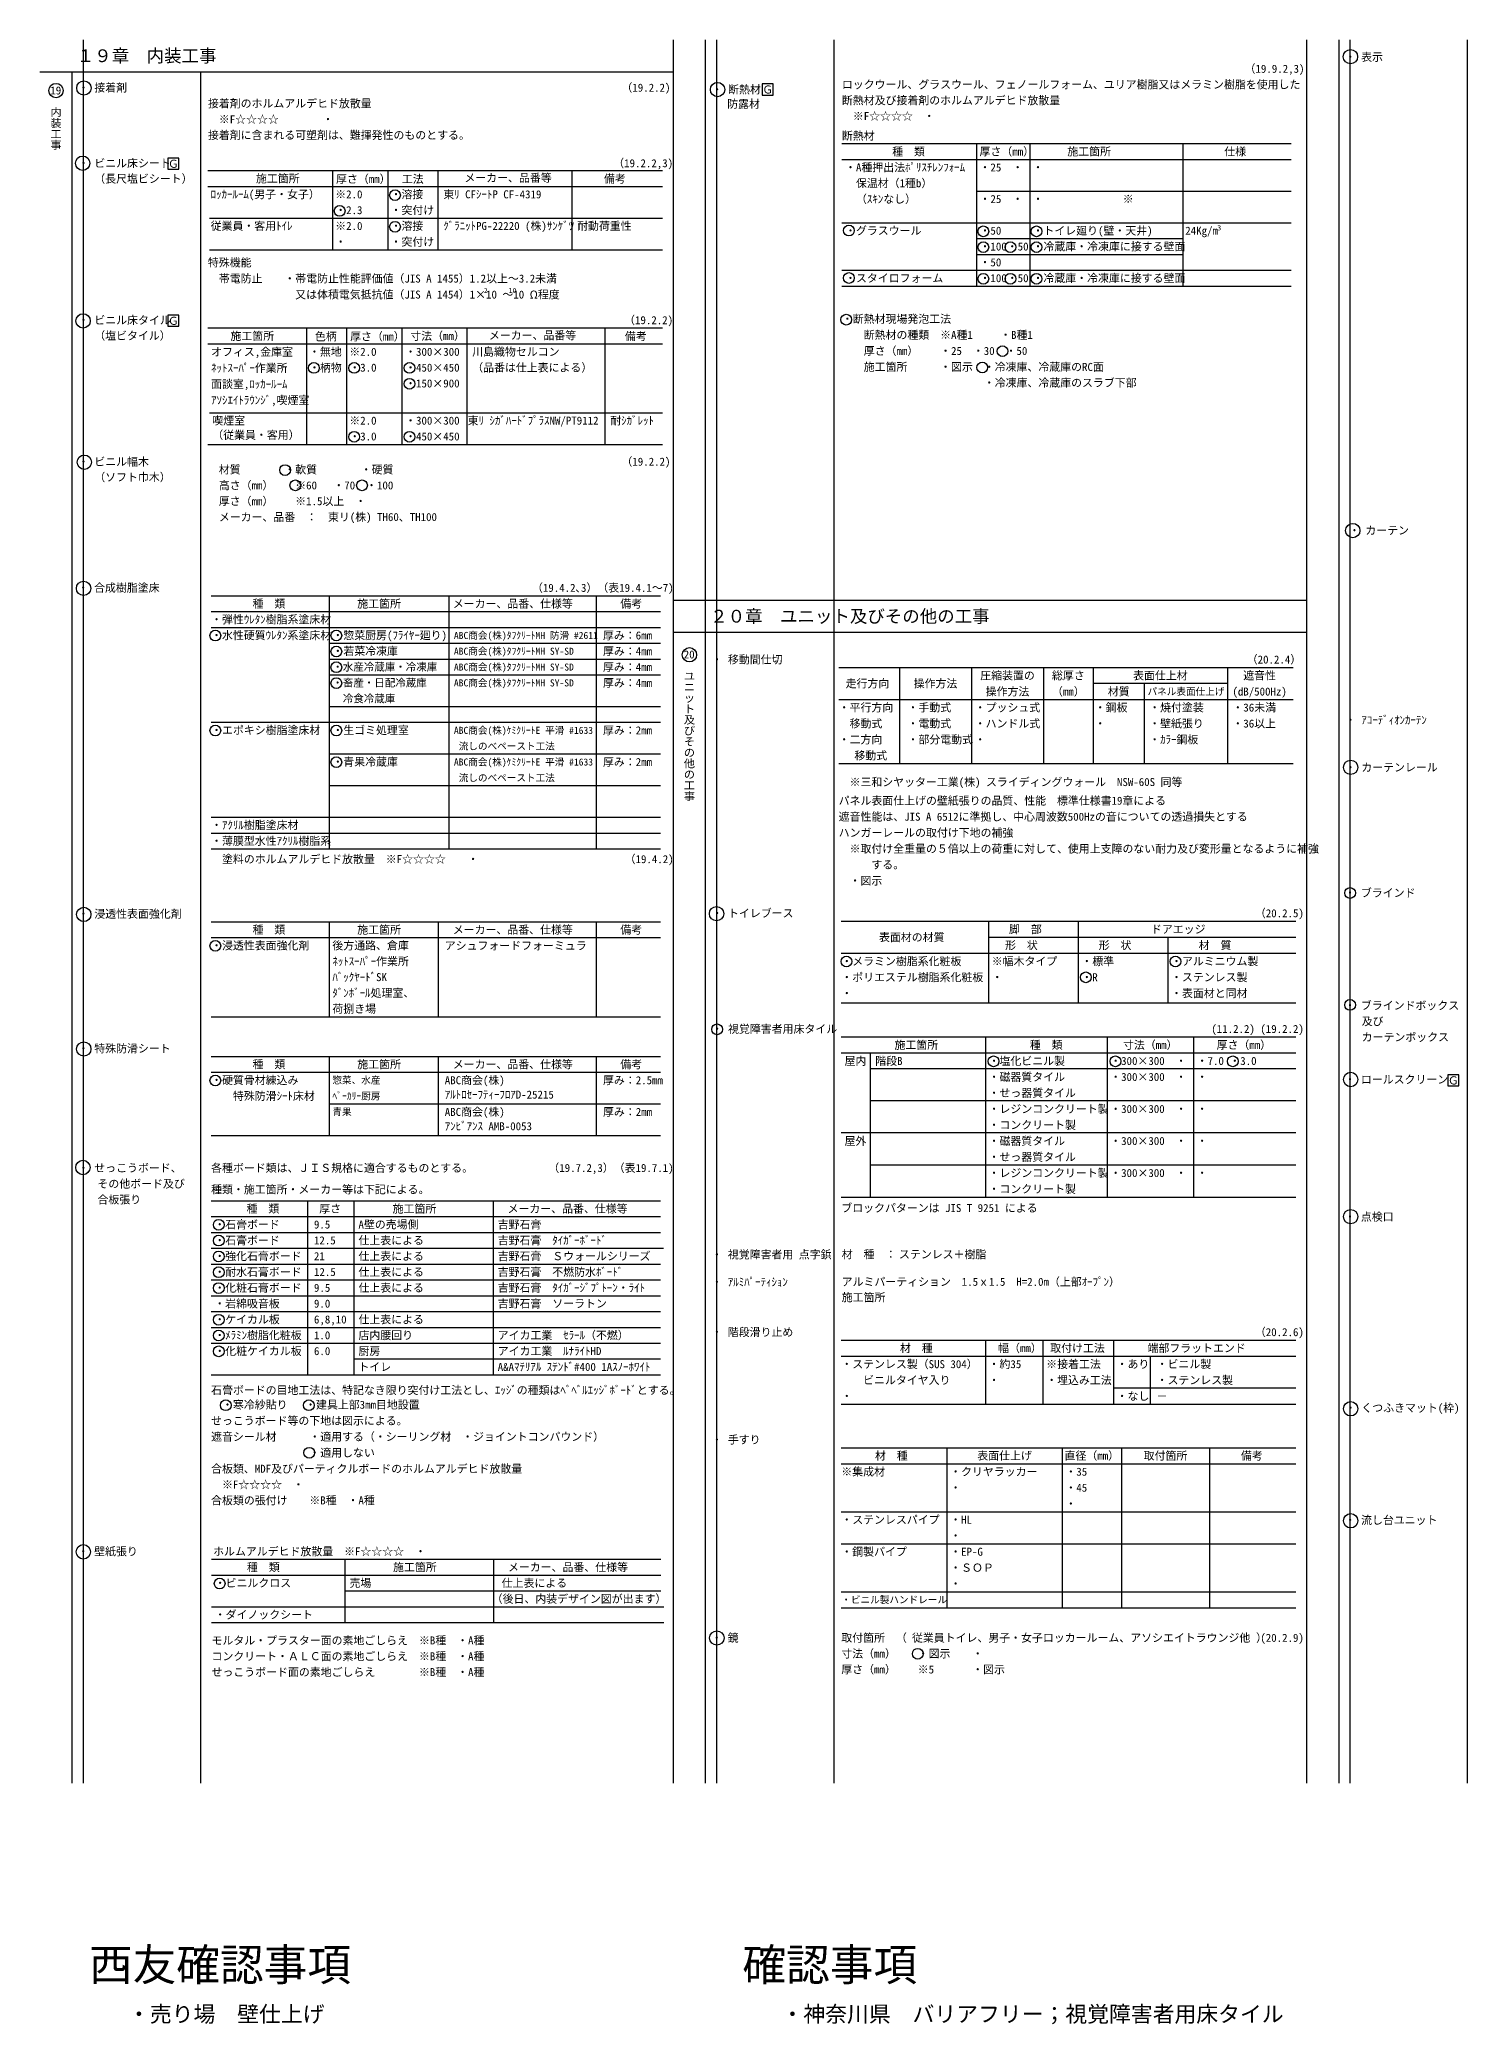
# Model space of a CAD drawing. Header units: millimetres. Extents: x 1 to 4376, y -95 to 584.
# Drawn here: x 2695 to 3141, y -36 to 584 of the extents above; entities that cross this region are included whole.
import ezdxf
from ezdxf.enums import TextEntityAlignment as Align

# ---------------------------------------------------------------- set-up
doc = ezdxf.new("R2010")
doc.units = ezdxf.units.MM
doc.header["$LTSCALE"] = 0.2
doc.layers.get('Defpoints').update_dxf_attribs({"color": 40})
for name, color, linetype in [('中枠', 6, 'Continuous'), ('文字', 7, 'Continuous'), ('文字2', 2, 'Continuous'), ('表', 4, 'Continuous')]:
    doc.layers.add(name, color=color, linetype=linetype)
doc.styles.add('@ＭＳ ゴシック', font='@MS Gothic.ttf', dxfattribs={"width": 0.85})
doc.styles.add('_Gothic_', font='MS Gothic.ttf', dxfattribs={"height": 1})
doc.styles.add('text', font='MS Gothic.ttf')
doc.styles.add('ＭＳ ゴシック', font='MS Gothic.ttf')

# ---------------------------------------------------------------- blocks, each defined once
blk = doc.blocks.new('G')
at = {"color": 0, "linetype": 'ByBlock', "lineweight": -2}
blk.add_lwpolyline([(-1.75, -1.75), (1.75, -1.75), (1.75, 1.75), (-1.75, 1.75)], close=True, dxfattribs=at)
at = {"color": 0, "linetype": 'ByBlock', "lineweight": -2, "style": 'text'}
blk.add_text('Ｇ', height=2.5, dxfattribs=at).set_placement((0, 0), align=Align.MIDDLE)

msp = doc.modelspace()

# ---------------------------------------------------------------- linework, layer by layer
at = {"layer": 'Defpoints', "color": 251}
for p, q in [((2708.75, 584.14), (2708.75, 39.52)), ((2906.63, 584.14), (2906.63, 39.52)), ((3104.51, 584.14), (3104.51, 39.52))]:
    msp.add_line(p, q, dxfattribs=at)
at = {"layer": 'Defpoints'}
for centre, radius in [((2708.63, 545.54), 2.24), ((2750.08, 301.07), 1.68), ((2906.81, 274.98), 1.68), ((2993.19, 265), 1.68), ((3031.25, 265), 1.68), ((3067.92, 265), 1.68), ((3104.73, 259.32), 2.24), ((2751.13, 213.93), 1.68), ((2708.83, 111.77), 2.24), ((2751.44, 101.86), 1.68)]:
    msp.add_circle(centre, radius, dxfattribs=at)
at = {"layer": '中枠'}
for p, q in [((2893.08, 584.14), (2893.08, 39.52)), ((2903.13, 584.14), (2903.13, 39.52)), ((2943.31, 584.14), (2943.31, 39.52)), ((3090.96, 584.14), (3090.96, 39.52)), ((3101.01, 584.14), (3101.01, 39.52)), ((3141.19, 584.14), (3141.19, 39.52)), ((2695.2, 574.09), (2893.08, 574.09)), ((2705.25, 574.09), (2705.25, 39.52)), ((2745.43, 574.09), (2745.43, 39.52)), ((2893.08, 409.06), (3090.96, 409.06)), ((2893.08, 399.01), (3090.96, 399.01))]:
    msp.add_line(p, q, dxfattribs=at)
at = {"layer": '文字2'}
for centre, radius in [((3104.69, 578.82), 2.24), ((2700.31, 568.24), 2.24), ((2709.01, 569.04), 2.24), ((2906.96, 568.55), 2.24), ((2806.2, 535.58), 1.68), ((2788.91, 530.64), 1.68), ((2806.2, 525.7), 1.68), ((2948.01, 524.52), 1.68), ((2989.99, 524.27), 1.68), ((2989.99, 519.33), 1.68), ((2998.45, 519.33), 1.68), ((3006.61, 524.27), 1.68), ((3006.61, 519.33), 1.68), ((2948.01, 509.7), 1.68), ((2989.99, 509.45), 1.68), ((2998.45, 509.45), 1.68), ((3006.61, 509.45), 1.68), ((2708.77, 496.3), 2.24), ((2947.17, 496.69), 1.68), ((2995.98, 486.83), 1.68), ((2780.86, 481.6), 1.68), ((2793.44, 481.6), 1.68), ((2810.73, 481.6), 1.68), ((2810.73, 476.65), 1.68), ((2989.66, 481.74), 1.68), ((2793.44, 460.1), 1.68), ((2810.73, 460.1), 1.68), ((2709.16, 452.16), 2.24), ((2771.86, 449.7), 1.68), ((2775.07, 444.94), 1.68), ((2795.9, 444.94), 1.68), ((3105.42, 430.79), 2.24), ((2708.91, 412.74), 2.24), ((2750.08, 397.98), 1.68), ((2787.87, 398.02), 1.68), ((2787.87, 393.02), 1.68), ((2898.19, 391.99), 2.24), ((2787.87, 388.09), 1.68), ((2787.87, 383.15), 1.68), ((2750.08, 368.33), 1.68), ((2787.87, 368.33), 1.68), ((2787.87, 358.44), 1.68), ((3104.73, 356.82), 2.24), ((3104.56, 317.58), 1.68), ((2708.98, 310.89), 2.24), ((2906.64, 311.11), 2.24), ((2947.23, 296.19), 1.68), ((3050.01, 296.19), 1.68), ((3022.01, 291.24), 1.68), ((3104.56, 282.61), 1.68), ((2708.98, 268.84), 2.24), ((2750.08, 259.01), 1.68), ((2708.71, 231.83), 2.24), ((3104.73, 216.48), 2.24), ((2751.13, 208.99), 1.68), ((2751.13, 204.05), 1.68), ((2751.13, 199.1), 1.68), ((2751.13, 194.16), 1.68), ((2751.13, 184.28), 1.68), ((2751.13, 179.34), 1.68), ((2751.13, 174.39), 1.68), ((2753.33, 157.56), 1.68), ((2779.28, 157.56), 1.68), ((3104.73, 156.47), 2.24), ((2779.41, 142.73), 1.68), ((3104.73, 121.48), 2.24), ((2906.74, 84.86), 2.24), ((2969.52, 79.92), 1.68)]:
    msp.add_circle(centre, radius, dxfattribs=at)
at = {"layer": '表'}
for p, q in [((2945.81, 551.66), (3086.16, 551.66)), ((2945.81, 546.72), (3086.16, 546.72)), ((2987.81, 551.66), (2987.81, 507.18)), ((3004.56, 551.66), (3004.56, 507.18)), ((3052.29, 551.66), (3052.29, 507.18)), ((2747.75, 543.24), (2889.75, 543.24)), ((2786.68, 543.24), (2786.68, 518.53)), ((2803.97, 543.24), (2803.97, 518.53)), ((2819.61, 543.24), (2819.61, 518.53)), ((2861.4, 543.24), (2861.4, 518.53)), ((2747.75, 538.3), (2889.75, 538.3)), ((2987.81, 536.83), (3086.16, 536.83)), ((2748.24, 528.42), (2889.75, 528.42)), ((2945.81, 526.95), (3086.16, 526.95)), ((2987.81, 522.01), (3052.29, 522.01)), ((2748.24, 518.53), (2889.75, 518.53)), ((2987.81, 517.06), (3052.29, 517.06)), ((2945.81, 512.12), (3086.16, 512.12)), ((2945.81, 507.18), (3086.16, 507.18)), ((2889.75, 494.05), (2747.75, 494.05)), ((2778.6, 494.05), (2778.6, 457.73)), ((2791.08, 494.05), (2791.08, 457.73)), ((2808.37, 494.05), (2808.37, 457.73)), ((2828.64, 494.05), (2828.64, 457.73)), ((2871.73, 494.05), (2871.73, 457.73)), ((2747.75, 489.11), (2889.75, 489.11)), ((2748.24, 467.61), (2889.75, 467.61)), ((2747.75, 457.73), (2889.75, 457.73)), ((2748.75, 410.43), (2889.1, 410.43)), ((2785.6, 410.43), (2785.6, 331.36)), ((2823.05, 410.43), (2823.05, 331.36)), ((2869, 410.43), (2869, 331.36)), ((2748.75, 405.49), (2889.1, 405.49)), ((2748.75, 400.55), (2889.1, 400.55)), ((2785.6, 395.61), (2889.1, 395.61)), ((2785.6, 390.67), (2889.1, 390.67)), ((2785.6, 385.72), (2889.1, 385.72)), ((2944.8, 388.01), (3086.8, 388.01)), ((2963.8, 388.01), (2963.8, 358.01)), ((2986.3, 388.01), (2986.3, 358.01)), ((3008.8, 388.01), (3008.8, 358.01)), ((3024.3, 388.01), (3024.3, 358.01)), ((3066.3, 388.01), (3066.3, 358.01)), ((3066.3, 383.01), (3024.3, 383.01)), ((3040.3, 358.01), (3040.3, 383.01)), ((2785.6, 375.84), (2889.1, 375.84)), ((2944.8, 378.01), (3086.8, 378.01)), ((2748.75, 370.9), (2889.1, 370.9)), ((2785.6, 361.02), (2889.1, 361.02)), ((2944.8, 358.01), (3086.8, 358.01)), ((2785.6, 351.13), (2889.1, 351.13)), ((2748.75, 341.25), (2889.1, 341.25)), ((2748.75, 336.31), (2889.1, 336.31)), ((2748.75, 331.36), (2889.1, 331.36)), ((2748.75, 308.58), (2889.1, 308.58)), ((2785.6, 308.58), (2785.6, 278.93)), ((2819.67, 308.58), (2819.67, 278.93)), ((2869, 308.58), (2869, 278.93)), ((2945.63, 308.75), (3087.63, 308.75)), ((2991.63, 308.75), (2991.63, 283.25)), ((3019.63, 308.75), (3019.63, 283.25)), ((2748.75, 303.64), (2889.1, 303.64)), ((2945.63, 298.75), (3087.63, 298.75)), ((2991.63, 303.75), (3087.63, 303.75)), ((3047.63, 303.75), (3047.63, 283.25)), ((2945.63, 283.25), (3087.63, 283.25)), ((2748.75, 278.93), (2889.1, 278.93)), ((2945.63, 272.61), (3087.63, 272.61)), ((2945.63, 267.61), (3087.63, 267.61)), ((2954.63, 267.61), (2954.63, 222.61)), ((2990.63, 272.61), (2990.63, 222.61)), ((3028.63, 272.61), (3028.63, 222.61)), ((3055.63, 272.61), (3055.63, 222.61)), ((2748.75, 266.53), (2889.1, 266.53)), ((2748.75, 261.59), (2889.1, 261.59)), ((2785.6, 266.53), (2785.6, 241.82)), ((2819.67, 266.53), (2819.67, 241.82)), ((2869, 266.53), (2869, 241.82)), ((3087.63, 262.61), (2954.63, 262.61)), ((2785.6, 251.7), (2889.1, 251.7)), ((3087.63, 252.61), (2954.63, 252.61)), ((2748.75, 241.82), (2889.1, 241.82)), ((3087.63, 242.61), (2945.63, 242.61)), ((3087.63, 232.61), (2954.63, 232.61)), ((2748.75, 221.43), (2889.1, 221.43)), ((2778.82, 221.43), (2778.82, 167.07)), ((2793.34, 221.43), (2793.34, 167.07)), ((2836.83, 221.43), (2836.83, 167.07)), ((2945.63, 222.61), (3087.63, 222.61)), ((2748.75, 216.49), (2889.1, 216.49)), ((2748.75, 211.54), (2889.1, 211.54)), ((2748.75, 206.6), (2890.09, 206.6)), ((2748.75, 201.66), (2889.1, 201.66)), ((2748.75, 196.72), (2889.1, 196.72)), ((2748.75, 191.78), (2889.1, 191.78)), ((2748.75, 186.83), (2889.1, 186.83)), ((2748.75, 181.89), (2889.1, 181.89)), ((2748.75, 176.95), (2889.1, 176.95)), ((2945.63, 177.9), (3087.63, 177.9)), ((2990.63, 177.9), (2990.63, 157.9)), ((3008.63, 177.9), (3008.63, 157.9)), ((3030.63, 177.9), (3030.63, 157.9)), ((2793.34, 172.01), (2889.1, 172.01)), ((2945.63, 172.9), (3087.63, 172.9)), ((3042.13, 172.9), (3042.13, 157.9)), ((2748.75, 167.07), (2889.1, 167.07)), ((3087.63, 162.9), (3030.63, 162.9)), ((2945.63, 157.9), (3087.63, 157.9)), ((2945.63, 144.3), (3087.63, 144.3)), ((2978.63, 144.3), (2978.63, 94.3)), ((3014.63, 144.3), (3014.63, 94.3)), ((3033.13, 144.3), (3033.13, 94.3)), ((3060.63, 144.3), (3060.63, 94.3)), ((2945.63, 139.3), (3087.63, 139.3)), ((2945.63, 124.3), (3087.63, 124.3)), ((2945.63, 114.3), (3087.63, 114.3)), ((2748.89, 109.43), (2889.24, 109.43)), ((2790.54, 109.43), (2790.54, 89.66)), ((2836.97, 109.43), (2836.97, 89.66)), ((2748.89, 104.49), (2889.24, 104.49)), ((2790.54, 99.55), (2889.24, 99.55)), ((2945.63, 99.3), (3087.63, 99.3)), ((2748.89, 94.61), (2890.23, 94.61)), ((2945.63, 94.3), (3087.63, 94.3)), ((2748.89, 89.66), (2890.23, 89.66))]:
    msp.add_line(p, q, dxfattribs=at)

# ---------------------------------------------------------------- block references
at = {"layer": '文字', "xscale": 0.9883948445240094, "yscale": 0.9883948445240094, "zscale": 0.9883948445240094}
for p in [(2922.62, 568.58), (2736.96, 545.39), (2736.96, 496.33)]:
    msp.add_blockref('G', p, dxfattribs=at)
at = {"layer": '文字'}
msp.add_blockref('G', (3136.8, 259.04), dxfattribs=at)

# ---------------------------------------------------------------- texts
at = {"layer": 'Defpoints', "style": 'ＭＳ ゴシック'}
msp.add_text('A壁の売場側', height=2.5, dxfattribs=at).set_placement((2794.79, 214.02), align=Align.MIDDLE_LEFT)
at = {"layer": '文字', "color": 7, "lineweight": -3, "style": '_Gothic_'}
for s, p in [('１９章\u3000内装工事', (2706.78, 579.12)), ('２０章\u3000ユニット及びその他の工事', (2904.66, 404.04))]:
    msp.add_text(s, height=4, dxfattribs=at).set_placement(p, align=Align.MIDDLE_LEFT)
at = {"layer": '文字', "style": 'ＭＳ ゴシック'}
for s, p in [('（19.9.2,3)', (3090.31, 575.05)), ('（19.2.2)', (2892.25, 569.15)), ('（19.2.2,3)', (2893.08, 545.54)), ('（19.2.2)', (2893.08, 496.52)), ('（19.2.2)', (2892.25, 452.32)), ('（19.4.2､3）（表19.4.1～7)', (2893.25, 412.91)), ('（20.2.4）', (3089.3, 390.51)), ('（19.4.2)', (2893.25, 328.15)), ('（20.2.5)', (3090.13, 311.25)), ('(11.2.2) (19.2.2)', (3090.13, 275.11)), ('（19.7.2,3）（表19.7.1)', (2893.25, 231.68)), ('（20.2.6)', (3090.13, 180.4)), ('(20.2.9)', (3090.13, 84.91))]:
    msp.add_text(s, height=2.5, dxfattribs=at).set_placement(p, align=Align.MIDDLE_RIGHT)
for s, height, p in [('・ 表示', 2.5, (3102.91, 578.73)), ('・ 接着剤', 2.5, (2707.17, 569.15)), ('ロックウール、グラスウール、フェノールフォーム、ユリア樹脂又はメラミン樹脂を使用した', 2.5, (2945.81, 570.13)), ('接着剤のホルムアルデヒド放散量', 2.5, (2747.75, 564.21)), ('・ 断熱材', 2.5, (2905.13, 568.58)), ('防露材', 2.5, (2909.97, 564.08)), ('断熱材及び接着剤のホルムアルデヒド放散量', 2.5, (2945.81, 565.19)), ('\u3000※F☆☆☆☆\u3000\u3000\u3000\u3000・', 2.5, (2747.75, 559.27)), ('\u3000※F☆☆☆☆\u3000・', 2.5, (2945.81, 560.25)), ('接着剤に含まれる可塑剤は、難揮発性のものとする。', 2.5, (2747.75, 554.33)), ('断熱材', 2.5, (2945.81, 554.13)), ('・ ビニル床シート', 2.5, (2707.17, 545.54)), ('・A種押出法ﾎﾟﾘｽﾁﾚﾝﾌｫｰﾑ', 2.5, (2946.79, 544.24)), ('（長尺塩ビシート）', 2.5, (2712.25, 540.69)), ('\u3000保温材', 2.5, (2946.79, 539.3)), ('（1種b）', 2.5, (2960.42, 539.3)), ('・25\u3000・', 2.5, (2988.8, 544.24)), ('・', 2.5, (3005.36, 544.24)), ('ﾛｯｶｰﾙｰﾑ(男子・女子）', 2.5, (2748.61, 535.83)), ('※2.0', 2.5, (2787.52, 535.83)), ('・溶接', 2.5, (2804.81, 535.83)), ('東ﾘ CFｼｰﾄP CF-4319', 2.5, (2821.29, 535.83)), ('\u3000（ｽｷﾝなし）', 2.5, (2946.79, 534.36)), ('・25\u3000・', 2.5, (2988.8, 534.36)), ('・', 2.5, (3005.36, 534.36)), ('※', 2.5, (3033.55, 534.36)), ('※2.0', 2.5, (2787.52, 525.95)), ('・2.3', 2.5, (2787.52, 530.89)), ('・突付け', 2.5, (2804.81, 530.89)), ('・溶接', 2.5, (2804.81, 525.95)), ('・', 2.5, (2787.52, 521)), ('・突付け', 2.5, (2804.81, 521)), ('・グラスウール', 2.5, (2946.79, 524.48)), ('・50', 2.5, (2988.8, 524.48)), ('・トイレ廻り(壁・天井)', 2.5, (3005.36, 524.48)), ('・冷蔵庫・冷凍庫に接する壁面', 2.5, (3005.36, 519.53)), ('24Kg/m', 2.5, (3053.08, 524.48)), ('3', 1.6, (3063.07, 525.38)), ('特殊機能', 2.5, (2747.75, 514.52)), ('・100・50', 2.5, (2988.8, 519.53)), ('・50', 2.5, (2988.8, 514.59)), ('\u3000帯電防止\u3000\u3000・帯電防止性能評価値（JIS A 1455）1.2以上～3.2未満', 2.5, (2747.75, 509.52)), ('・スタイロフォーム', 2.5, (2946.79, 509.65)), ('・100・50', 2.5, (2988.8, 509.65)), ('・冷蔵庫・冷凍庫に接する壁面', 2.5, (3005.36, 509.65)), ('\u3000\u3000\u3000\u3000\u3000\u3000\u3000\u3000又は体積電気抵抗値（JIS A 1454）1×10 ～10 Ω程度', 2.5, (2747.75, 504.52)), ('2', 1.54, (2833.97, 505.8)), ('10', 1.538, (2841.72, 505.8)), ('・ ビニル床タイル', 2.5, (2707.17, 496.52)), ('・断熱材現場発泡工法', 2.5, (2945.81, 496.91)), ('（塩ビタイル）', 2.5, (2712.25, 491.67)), ('\u3000\u3000断熱材の種類\u3000※A種1\u3000\u3000 ・B種1', 2.5, (2945.81, 491.91)), ('オフィス,金庫室', 2.5, (2748.75, 486.6)), ('・無地', 2.5, (2779.33, 486.64)), ('※2.0', 2.5, (2791.92, 486.64)), ('・300×300', 2.5, (2809.36, 486.64)), ('川島織物セルコン', 2.5, (2830.32, 486.64)), ('\u3000\u3000厚さ（mm）\u3000\u3000・25\u3000・30\u3000・50', 2.5, (2945.81, 486.91)), ('ﾈｯﾄｽｰﾊﾟｰ作業所', 2.5, (2748.75, 481.58)), ('面談室,ﾛｯｶｰﾙｰﾑ', 2.5, (2748.75, 476.55)), ('・柄物', 2.5, (2779.33, 481.7)), ('・3.0', 2.5, (2791.92, 481.7)), ('・450×450', 2.5, (2809.36, 481.7)), ('・150×900', 2.5, (2809.36, 476.76)), ('（品番は仕上表による）', 2.5, (2830.32, 481.7)), ('  \u3000施工箇所\u3000\u3000\u3000・図示\u3000・冷凍庫、冷蔵庫のRC面', 2.5, (2945.81, 481.91)), ('\u3000\u3000\u3000\u3000\u3000\u3000\u3000\u3000\u3000\u3000\u3000\u3000\u3000・冷凍庫、冷蔵庫のスラブ下部', 2.5, (2945.81, 476.97)), ('ｱｿｼｴｲﾄﾗｳﾝｼﾞ,喫煙室', 2.5, (2748.75, 471.53)), ('※2.0', 2.5, (2791.92, 465.14)), ('・300×300', 2.5, (2809.36, 465.14)), ('・3.0', 2.5, (2791.92, 460.2)), ('・450×450', 2.5, (2809.36, 460.2)), ('・ ビニル幅木', 2.5, (2707.17, 452.32)), ('（ソフト巾木）', 2.5, (2712.25, 447.46)), ('\u3000材質\u3000\u3000\u3000\u3000・軟質\u3000\u3000\u3000\u3000・硬質', 2.5, (2747.75, 449.85)), ('\u3000高さ（mm）\u3000\u3000※60\u3000 ・70\u3000・100', 2.5, (2747.75, 444.91)), ('\u3000厚さ（mm）\u3000\u3000※1.5以上\u3000・', 2.5, (2747.75, 439.97)), ('\u3000メーカー、品番\u3000：\u3000東リ(株) TH60、TH100', 2.5, (2747.75, 435.02)), ('・ カーテン', 2.5, (3104.23, 430.84)), ('・ 合成樹脂塗床', 2.5, (2707.08, 412.91)), ('・弾性ｳﾚﾀﾝ樹脂系塗床材', 2.5, (2748.75, 403.02)), ('・水性硬質ｳﾚﾀﾝ系塗床材', 2.5, (2748.75, 398.08)), ('・惣菜厨房(ﾌﾗｲﾔｰ廻り)', 2.5, (2786.64, 398.08)), (' ABC商会(株)ﾀﾌｸﾘｰﾄMH 防滑 #2611', 2.2, (2823.11, 398.04)), ('厚み：6mm', 2.5, (2871.17, 398.04)), ('・若菜冷凍庫', 2.5, (2786.64, 393.14)), (' ABC商会(株)ﾀﾌｸﾘｰﾄMH SY-SD', 2.2, (2823.11, 393.1)), ('厚み：4mm', 2.5, (2871.17, 393.1)), ('・ 移動間仕切', 2.5, (2905.09, 390.51)), ('・水産冷蔵庫・冷凍庫', 2.4, (2786.64, 388.2)), ('・畜産・日配冷蔵庫', 2.4, (2786.64, 383.25)), (' ABC商会(株)ﾀﾌｸﾘｰﾄMH SY-SD', 2.2, (2823.11, 388.16)), (' ABC商会(株)ﾀﾌｸﾘｰﾄMH SY-SD', 2.2, (2823.11, 383.21)), ('厚み：4mm', 2.5, (2871.17, 388.16)), ('厚み：4mm', 2.5, (2871.17, 383.21)), ('\u3000冷食冷蔵庫', 2.4, (2786.64, 378.31)), ('・平行方向', 2.5, (2944.8, 375.51)), ('\u3000移動式', 2.5, (2944.8, 370.51)), ('・手動式', 2.5, (2966.3, 375.51)), ('・電動式', 2.5, (2966.3, 370.51)), ('・プッシュ式', 2.5, (2987.3, 375.51)), ('・ハンドル式', 2.5, (2987.3, 370.51)), ('・鋼板', 2.5, (3024.8, 375.51)), ('・焼付塗装', 2.5, (3041.8, 375.51)), ('・壁紙張り', 2.5, (3041.8, 370.51)), ('・36未満', 2.5, (3067.8, 375.51)), ('・36以上', 2.5, (3067.8, 370.51)), ('・ ｱｺｰﾃﾞｨｵﾝｶｰﾃﾝ', 2.5, (3102.97, 371.6)), ('・エポキシ樹脂塗床材', 2.5, (2748.75, 368.43)), ('・生ゴミ処理室', 2.5, (2786.64, 368.43)), (' ABC商会(株)ｹﾐｸﾘｰﾄE 平滑 #1633', 2.2, (2823.11, 368.39)), ('厚み：2mm', 2.5, (2871.17, 368.39)), ('・二方向', 2.5, (2944.8, 365.51)), ('・部分電動式', 2.5, (2966.3, 365.51)), ('・', 2.5, (2987.3, 365.51)), ('・', 2.5, (3024.8, 370.51)), ('・ｶﾗｰ鋼板', 2.5, (3041.8, 365.51)), ('・青果冷蔵庫', 2.5, (2786.64, 358.54)), (' ABC商会(株)ｹﾐｸﾘｰﾄE 平滑 #1633', 2.2, (2823.11, 358.5)), ('\u3000流しのべペースト工法', 2.2, (2823.11, 363.45)), ('厚み：2mm', 2.5, (2871.17, 358.5)), ('\u3000移動式', 2.5, (2946.3, 360.51)), ('\u3000流しのべペースト工法', 2.2, (2823.11, 353.56)), ('\u3000※三和シヤッター工業(株) スライディングウォール\u3000NSW-60S 同等', 2.5, (2944.8, 352.24)), ('・ カーテンレール', 2.5, (3102.97, 356.81)), ('パネル表面仕上げの壁紙張りの品質、性能\u3000標準仕様書19章による', 2.5, (2944.8, 346.41)), ('遮音性能は、JIS A 6512に準拠し、中心周波数500Hzの音についての透過損失とする', 2.5, (2944.8, 341.41)), ('・ｱｸﾘﾙ樹脂塗床材', 2.5, (2748.75, 338.78)), ('・薄膜型水性ｱｸﾘﾙ樹脂系', 2.5, (2748.75, 333.83)), ('ハンガーレールの取付け下地の補強', 2.5, (2944.8, 336.41)), ('\u3000塗料のホルムアルデヒド放散量\u3000※F☆☆☆☆\u3000\u3000・', 2.5, (2748.75, 328.15)), ('\u3000※取付け全重量の５倍以上の荷重に対して、使用上支障のない耐力及び変形量となるように補強', 2.5, (2944.8, 331.41)), ('\u3000・図示', 2.5, (2944.8, 321.41)), ('\u3000\u3000\u3000する。', 2.5, (2944.8, 326.41)), ('・ ブラインド', 2.5, (3102.83, 317.62)), ('・ 浸透性表面強化剤', 2.5, (2707.15, 311.06)), ('・ トイレブース', 2.5, (2905.13, 311.25)), ('・浸透性表面強化剤', 2.5, (2748.75, 301.17)), ('・メラミン樹脂系化粧板', 2.5, (2945.63, 296.25)), ('※幅木タイプ', 2.5, (2992.63, 296.25)), ('・標準', 2.5, (3020.63, 296.25)), ('・アルミニウム製', 2.5, (3048.63, 296.25)), ('・ポリエステル樹脂系化粧板', 2.5, (2945.63, 291.25)), ('・', 2.5, (2992.63, 291.25)), ('・R', 2.5, (3020.63, 291.25)), ('・ステンレス製', 2.5, (3048.63, 291.25)), ('・', 2.5, (2945.63, 286.25)), ('・表面材と同材', 2.5, (3048.63, 286.25)), ('・ ブラインドボックス', 2.5, (3102.83, 282.44)), ('及び', 2.5, (3108.19, 277.49)), ('・ 視覚障害者用床タイル', 2.5, (2905.13, 275.11)), ('カーテンボックス', 2.5, (3108.19, 272.55)), ('・ 特殊防滑シート', 2.5, (2707.15, 269)), ('屋内', 2.5, (2946.63, 265.11)), ('階段B', 2.5, (2956.23, 265.11)), ('・塩化ビニル製', 2.5, (2991.63, 265.11)), ('・硬質骨材練込み', 2.5, (2748.75, 259.12)), ('惣菜、水産', 2.2, (2786.64, 259.12)), ('ABC商会(株)', 2.5, (2821.75, 259.08)), ('厚み：2.5mm', 2.5, (2871.17, 259.08)), ('・磁器質タイル', 2.5, (2991.63, 260.11)), ('・300×300\u3000・', 2.5, (3029.63, 265.11)), ('・300×300\u3000・', 2.5, (3029.63, 260.11)), ('・7.0 ・3.0', 2.5, (3056.63, 265.11)), ('・', 2.5, (3056.63, 260.11)), ('・ ロールスクリーン', 2.5, (3102.83, 259.32)), ('\u3000\u3000特殊防滑ｼｰﾄ床材', 2.5, (2748.75, 254.17)), ('ﾍﾞｰｶﾘｰ厨房', 2.2, (2786.64, 254.17)), ('ｱﾙﾄﾛｾｰﾌﾃｨｰﾌﾛｱD-25215', 2.5, (2821.75, 254.6)), ('・せっ器質タイル', 2.5, (2991.63, 255.11)), ('青果', 2.2, (2786.64, 249.23)), ('ABC商会(株)', 2.5, (2821.75, 249.19)), ('厚み：2mm', 2.5, (2871.17, 249.19)), ('・レジンコンクリート製', 2.5, (2991.63, 250.11)), ('・300×300\u3000・', 2.5, (3029.63, 250.11)), ('・', 2.5, (3056.63, 250.11)), ('ｱﾝﾋﾞｱﾝｽ AMB-0053', 2.5, (2821.75, 244.72)), ('・コンクリート製', 2.5, (2991.63, 245.11)), ('屋外', 2.5, (2946.63, 240.11)), ('・磁器質タイル', 2.5, (2991.63, 240.11)), ('・せっ器質タイル', 2.5, (2991.63, 235.11)), ('・300×300\u3000・', 2.5, (3029.63, 240.11)), ('・', 2.5, (3056.63, 240.11)), ('・ せっこうボード、', 2.5, (2707.15, 231.68)), ('各種ボード類は、ＪＩＳ規格に適合するものとする。', 2.5, (2748.75, 231.68)), ('・レジンコンクリート製', 2.5, (2991.63, 230.11)), ('・300×300\u3000・', 2.5, (3029.63, 230.11)), ('・', 2.5, (3056.63, 230.11)), ('合板張り', 2.5, (2713.25, 221.8)), ('その他ボード及び', 2.5, (2713.25, 226.74)), ('種類・施工箇所・メーカー等は下記による。', 2.5, (2748.75, 224.97)), ('・コンクリート製', 2.5, (2991.63, 225.11)), ('ブロックパターンは JIS T 9251 による', 2.5, (2945.63, 219.17)), ('・ 点検口', 2.5, (3102.83, 216.42)), ('・石膏ボード', 2.5, (2749.74, 214.02)), ('9.5', 2.5, (2780.88, 214.02)), ('吉野石膏', 2.5, (2838.29, 214.02)), ('・石膏ボード', 2.5, (2749.74, 209.07)), ('・強化石膏ボード', 2.5, (2749.74, 204.13)), ('21', 2.5, (2780.88, 204.13)), ('12.5', 2.5, (2780.88, 209.07)), ('仕上表による', 2.5, (2794.79, 209.07)), ('仕上表による', 2.5, (2794.79, 204.13)), ('吉野石膏\u3000ﾀｲｶﾞｰﾎﾞｰﾄﾞ', 2.5, (2838.29, 209.07)), ('吉野石膏\u3000Ｓウォールシリーズ', 2.5, (2838.29, 204.13)), ('・ 視覚障害者用 点字鋲', 2.5, (2905.06, 204.63)), ('・耐水石膏ボード', 2.5, (2749.74, 199.19)), ('12.5', 2.5, (2780.88, 199.19)), ('仕上表による', 2.5, (2794.79, 199.19)), ('吉野石膏\u3000不燃防水ﾎﾞｰﾄﾞ', 2.5, (2838.29, 199.19)), ('・化粧石膏ボード', 2.5, (2749.74, 194.25)), ('9.5', 2.5, (2780.88, 194.25)), ('仕上表による', 2.5, (2794.79, 194.25)), ('吉野石膏\u3000ﾀｲｶﾞｰｼﾞﾌﾟﾄｰﾝ・ﾗｲﾄ', 2.5, (2838.29, 194.25)), ('・ ｱﾙﾐﾊﾟｰﾃｨｼｮﾝ', 2.5, (2905.06, 196.05)), ('・岩綿吸音板', 2.5, (2749.74, 189.31)), ('9.0', 2.5, (2780.88, 189.31)), ('吉野石膏\u3000ソーラトン', 2.5, (2838.29, 189.31)), ('・ケイカル板', 2.5, (2749.74, 184.36)), ('・ﾒﾗﾐﾝ樹脂化粧板', 2.5, (2749.74, 179.42)), ('6,8,10', 2.5, (2780.88, 184.36)), ('1.0', 2.5, (2780.88, 179.42)), ('仕上表による', 2.5, (2794.79, 184.36)), ('店内腰回り', 2.5, (2794.79, 179.42)), ('アイカ工業\u3000ｾﾗｰﾙ（不燃）', 2.5, (2838.29, 179.42)), ('・ 階段滑り止め', 2.5, (2905.06, 180.4)), ('・化粧ケイカル板', 2.5, (2749.74, 174.48)), ('6.0', 2.5, (2780.88, 174.48)), ('厨房', 2.5, (2794.79, 174.48)), ('アイカ工業\u3000ﾙﾅﾗｲﾄHD', 2.5, (2838.29, 174.48)), ('トイレ', 2.5, (2794.79, 169.54)), ('A&Aﾏﾃﾘｱﾙ ｽﾃﾝﾄﾞ#400 1Aｽﾉｰﾎﾜｲﾄ', 2.5, (2838.29, 169.54)), ('・ステンレス製（SUS 304）', 2.5, (2945.63, 170.4)), ('・約35', 2.5, (2991.63, 170.4)), ('※接着工法', 2.5, (3009.63, 170.4)), ('・あり', 2.5, (3031.63, 170.4)), ('・ビニル製', 2.5, (3044.13, 170.4)), ('石膏ボードの目地工法は、特記なき限り突付け工法とし、ｴｯｼﾞの種類はﾍﾞﾍﾞﾙｴｯｼﾞﾎﾞｰﾄﾞとする。', 2.5, (2748.75, 162.26)), ('\u3000\u3000ビニルタイヤ入り', 2.5, (2945.63, 165.4)), ('・', 2.5, (2991.63, 165.4)), ('・埋込み工法', 2.5, (3009.63, 165.4)), ('・なし', 2.5, (3031.63, 160.4)), ('・ステンレス製', 2.5, (3044.13, 165.4)), ('\u3000・寒冷紗貼り', 2.5, (2748.75, 157.72)), ('\u3000・建具上部3mm目地設置', 2.5, (2774.7, 157.72)), ('・', 2.5, (2945.63, 160.4)), ('－', 2.5, (3044.13, 160.4)), ('・ くつふきマット(枠)', 2.5, (3102.98, 156.74)), ('遮音シール材\u3000\u3000\u3000・適用する（・シーリング材\u3000・ジョイントコンパウンド）', 2.5, (2748.75, 147.72)), ('せっこうボード等の下地は図示による。', 2.5, (2748.75, 152.72)), ('\u3000\u3000\u3000\u3000\u3000\u3000\u3000\u3000\u3000・適用しない', 2.5, (2748.75, 142.72)), ('・ 手すり', 2.5, (2905.06, 146.8)), ('合板類、MDF及びパーティクルボードのホルムアルデヒド放散量', 2.5, (2748.75, 137.72)), ('※集成材', 2.5, (2945.63, 136.8)), ('・クリヤラッカー', 2.5, (2979.63, 136.8)), ('・35', 2.5, (3015.63, 136.8)), ('\u3000※F☆☆☆☆\u3000・', 2.5, (2748.75, 132.78)), ('・', 2.5, (2979.63, 131.8)), ('・45', 2.5, (3015.63, 131.8)), ('合板類の張付け\u3000\u3000※B種\u3000・A種\u3000', 2.5, (2748.75, 127.84)), ('・', 2.5, (3015.63, 126.8)), ('・ステンレスパイプ', 2.5, (2945.63, 121.8)), ('・HL', 2.5, (2979.63, 121.8)), ('・ 流し台ユニット', 2.5, (3102.88, 121.68)), ('・ 壁紙張り', 2.5, (2707.1, 111.9)), ('ホルムアルデヒド放散量\u3000※F☆☆☆☆\u3000・', 2.5, (2749.38, 111.9)), ('・鋼製パイプ', 2.5, (2945.63, 111.8)), ('・', 2.5, (2979.63, 116.8)), ('・EP-G', 2.5, (2979.63, 111.8)), ('・ＳＯＰ', 2.5, (2979.63, 106.8)), ('・ビニルクロス', 2.5, (2749.87, 102.02)), ('売場', 2.5, (2792, 102.02)), ('仕上表による', 2.5, (2839.52, 102.02)), ('・', 2.5, (2979.63, 101.8)), ('・ダイノックシート', 2.5, (2749.87, 92.14)), ('（後日、内装デザイン図が出ます）', 2.5, (2836.4, 97.08)), ('・ビニル製ハンドレール', 2.2, (2945.63, 96.8)), ('モルタル・プラスター面の素地ごしらえ\u3000※B種\u3000・A種', 2.5, (2748.89, 84.08)), ('コンクリート・ＡＬＣ面の素地ごしらえ\u3000※B種\u3000・A種', 2.5, (2748.89, 79.14)), ('・ 鏡', 2.5, (2905, 84.91)), ('取付箇所\u3000（\u3000\u3000\u3000\u3000\u3000\u3000\u3000\u3000\u3000\u3000\u3000\u3000\u3000\u3000\u3000\u3000\u3000\u3000\u3000\u3000\u3000\u3000\u3000\u3000\u3000\u3000\u3000\u3000\u3000\u3000\u3000\u3000）\u3000', 2.5, (2945.63, 84.91)), ('寸法（mm）\u3000\u3000・図示\u3000\u3000・', 2.5, (2945.63, 79.97)), ('従業員トイレ、男子・女子ロッカールーム、アソシエイトラウンジ他', 2.5, (2967.68, 84.91)), ('せっこうボード面の素地ごしらえ\u3000\u3000\u3000\u3000※B種\u3000・A種', 2.5, (2748.89, 74.19)), ('厚さ（mm）\u3000\u3000※5\u3000\u3000\u3000 ・図示', 2.5, (2945.63, 75.03)), ('西友確認事項', 10, (2710.61, -17.2)), ('確認事項', 10, (2914.75, -17.2)), ('・売り場\u3000壁仕上げ', 5, (2722.8, -32.62)), ('・神奈川県\u3000バリアフリー；視覚障害者用床タイル', 5, (2926.95, -32.62))]:
    msp.add_text(s, height=height, dxfattribs=at).set_placement(p, align=Align.MIDDLE_LEFT)
for s, height, p in [('19', 2.5, (2700.22, 568.27)), ('種\u3000類', 2.5, (2966.63, 549.19)), ('厚さ（mm）', 2.5, (2997.32, 549.19)), ('施工箇所', 2.5, (3023.05, 549.19)), ('仕様', 2.5, (3068.68, 549.19)), ('施工箇所', 2.5, (2769.59, 540.77)), ('厚さ（mm）', 2.5, (2796.29, 540.61)), ('工法', 2.5, (2811.73, 540.61)), ('メーカー、品番等', 2.5, (2841.51, 540.97)), ('備考', 2.5, (2874.88, 540.69)), ('施工箇所', 2.5, (2761.63, 491.58)), ('色柄', 2.5, (2784.59, 491.42)), ('厚さ（mm）', 2.5, (2800.69, 491.42)), ('寸法（mm）', 2.5, (2819.5, 491.58)), ('メーカー、品番等', 2.5, (2849.17, 491.78)), ('備考', 2.5, (2881.44, 491.5)), ('種\u3000類', 2.5, (2766.82, 407.96)), ('施工箇所', 2.5, (2801.23, 407.96)), ('メーカー、品番、仕様等', 2.5, (2843, 407.96)), ('備考', 2.5, (2879.99, 407.96)), ('20', 2.5, (2898.1, 392.1)), ('走行方向', 2.5, (2953.8, 383.01)), ('操作方法', 2.5, (2975.05, 383.01)), ('圧縮装置の', 2.5, (2997.55, 385.51)), ('総厚さ', 2.5, (3016.55, 385.51)), ('表面仕上材', 2.5, (3045.3, 385.51)), ('遮音性', 2.5, (3076.3, 385.51)), ('操作方法', 2.5, (2997.55, 380.51)), ('（mm）', 2.5, (3016.55, 380.51)), ('材質', 2.5, (3032.3, 380.51)), ('パネル表面仕上げ', 2.2, (3053.3, 380.51)), ('(dB/500Hz)', 2.5, (3076.3, 380.51)), ('種\u3000類', 2.5, (2766.82, 306.11)), ('施工箇所', 2.5, (2801.23, 306.11)), ('メーカー、品番、仕様等', 2.5, (2843, 306.11)), ('備考', 2.5, (2879.99, 306.11)), ('表面材の材質', 2.5, (2967.63, 303.75)), ('脚\u3000部', 2.5, (3003.13, 306.25)), ('ドアエッジ', 2.5, (3050.88, 306.25)), ('形\u3000状', 2.5, (3001.88, 301.25)), ('形\u3000状', 2.5, (3031.13, 301.25)), ('材\u3000質', 2.5, (3062.38, 301.25)), ('施工箇所', 2.5, (2969.07, 270.11)), ('種\u3000類', 2.5, (3009.63, 270.11)), ('寸法（mm）', 2.5, (3042.13, 270.11)), ('厚さ（mm）', 2.5, (3071.38, 270.11)), ('種\u3000類', 2.5, (2766.82, 264.06)), ('施工箇所', 2.5, (2801.23, 264.06)), ('メーカー、品番、仕様等', 2.5, (2843, 264.06)), ('備考', 2.5, (2879.99, 264.06)), ('種\u3000類', 2.5, (2764.93, 218.96)), ('厚さ', 2.5, (2785.94, 218.96)), ('施工箇所', 2.5, (2812.28, 218.96)), ('メーカー、品番、仕様等', 2.5, (2860.11, 218.96)), ('材\u3000種', 2.5, (2969.07, 175.4)), ('幅（mm）', 2.5, (3001.42, 175.4)), ('取付け工法', 2.5, (3019.42, 175.4)), ('端部フラットエンド', 2.5, (3056.63, 175.4)), ('材\u3000種', 2.5, (2961.26, 141.8)), ('表面仕上げ', 2.5, (2996.63, 141.8)), ('直径（mm）', 2.5, (3023.88, 141.8)), ('取付箇所', 2.5, (3046.88, 141.8)), ('備考', 2.5, (3073.88, 141.8)), ('種\u3000類', 2.5, (2765.06, 106.96)), ('施工箇所', 2.5, (2812.41, 106.96)), ('メーカー、品番、仕様等', 2.5, (2860.24, 106.96))]:
    msp.add_text(s, height=height, dxfattribs=at).set_placement(p, align=Align.MIDDLE_CENTER)
at = {"layer": '文字', "style": '@ＭＳ ゴシック'}
for s, p in [('内装工事', (2700.22, 563.25)), ('ユニット及びその他の工事', (2898.1, 387.08))]:
    msp.add_text(s, height=2.5, rotation=270, dxfattribs=at).set_placement(p, align=Align.MIDDLE_LEFT)
at = {"layer": '文字', "style": 'ＭＳ ゴシック'}
for s, p in [('材\u3000種\u3000：', (2945.75, 203.45)), ('ステンレス＋樹脂', (2963.65, 203.45)), ('施工箇所', (2945.75, 190.02)), ('アルミパーティション\u30001.5ｘ1.5\u3000H=2.0m（上部ｵｰﾌﾟﾝ）', (2945.75, 194.87))]:
    msp.add_text(s, height=2.5, dxfattribs=at).set_placement(p)
at = {"layer": '文字2', "style": 'ＭＳ ゴシック'}
for s, p in [('従業員・客用ﾄｲﾚ', (2748.61, 525.95)), ('ｸﾞﾗﾆｯﾄPG-22220 (株)ｻﾝｹﾞﾂ', (2821.29, 525.95)), ('耐動荷重性', (2863.07, 525.95)), ('喫煙室', (2749.11, 465.14)), ('東ﾘ ｼｶﾞﾊｰﾄﾞﾌﾟﾗｽNW/PT9112', (2828.9, 465.14)), ('耐ｼｶﾞﾚｯﾄ', (2873.45, 465.14)), ('（従業員・客用）', (2749.11, 460.66)), ('後方通路、倉庫', (2786.64, 301.17)), ('ﾈｯﾄｽｰﾊﾟｰ作業所', (2786.64, 296.23)), ('アシュフォードフォーミュラ', (2821.75, 301.13)), ('ﾊﾞｯｸﾔｰﾄﾞSK', (2786.64, 291.29)), ('ﾀﾞﾝﾎﾞｰﾙ処理室、', (2786.64, 286.35)), ('荷捌き場', (2786.64, 281.4))]:
    msp.add_text(s, height=2.5, dxfattribs=at).set_placement(p, align=Align.MIDDLE_LEFT)

doc.saveas('drawing.dxf')
